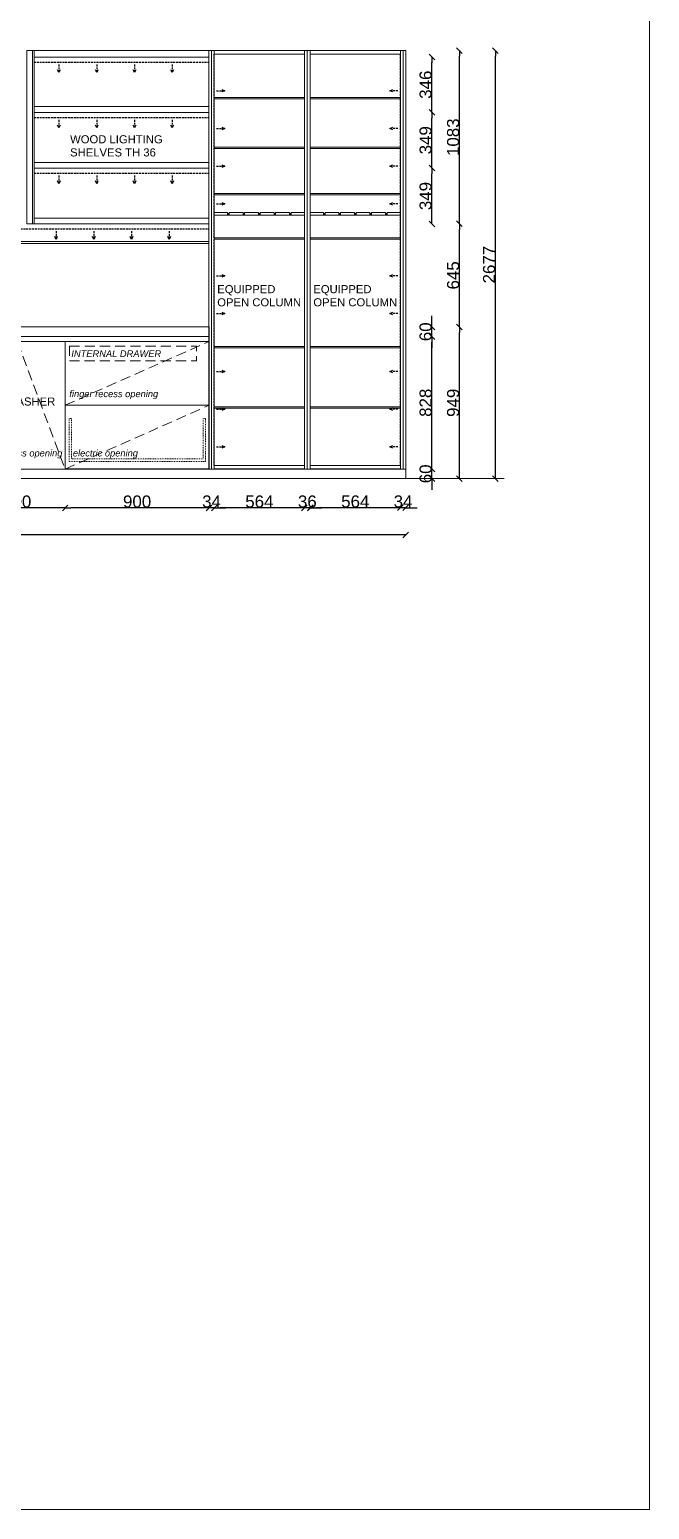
# Model space of a CAD drawing. Header units: millimetres. Extents: x -19300 to 834, y 3250 to 21602.
# Drawn here: x -3044 to 834, y 3250 to 12506 of the extents above; entities that cross this region are included whole.
import ezdxf

# ---------------------------------------------------------------- set-up
doc = ezdxf.new("R2010")
doc.units = ezdxf.units.MM
doc.header["$LTSCALE"] = 50
doc.header["$PDMODE"] = 1
doc.header["$PDSIZE"] = -2
for name, pattern in [('[LP] Type-1', [0.212, 0.106, -0.106]), ('AI-Linetype-1', [0.3556, 0.245533, -0.110067]), ('TRATTEGGIATAX2SSSS', [1.905, 1.27, -0.635])]:
    doc.linetypes.add(name, pattern=pattern)
doc.layers.get('0').update_dxf_attribs({"lineweight": 18})
doc.layers.get('Defpoints').update_dxf_attribs({"lineweight": 25})
for name, color, linetype, lineweight in [('DADA_FURNITURES', 7, 'Continuous', 13), ('DADA_TEXT', 7, 'Continuous', 9), ('Quote', 7, 'Continuous', 5)]:
    doc.layers.add(name, color=color, linetype=linetype, lineweight=lineweight)
doc.styles.add('Helvetica', font='')
doc.styles.add('Helvetica (italic)', font='ariali.ttf')
doc.styles.get('Helvetica').set_extended_font_data('Helvetica')
doc.dimstyles.new('M&C_quote arredo', dxfattribs={"dimtxt": 75.654297, "dimasz": 35.34668, "dimexe": 0, "dimexo": 0, "dimgap": 0.5, "dimtad": 1, "dimdec": 0, "dimtxsty": 'Helvetica', "dimblk": 'VW_SLASH', "dimblk1": 'VW_SLASH', "dimblk2": 'VW_SLASH', "dimcen": 0, "dimse1": 1, "dimse2": 1, "dimazin": 0, "dimtfac": 1, "dimtdec": 0, "dimtix": 1, "dimtmove": 0, "dimatfit": 0, "dimldrblk": 'VW_SLASH', "dimfxl": 0, "dimfxlon": 1, "dimfrac": 2, "dimtolj": 1, "dimarcsym": 0})

# ---------------------------------------------------------------- blocks, each defined once
blk = doc.blocks.new('Gruppo-282')
at = {"layer": 'DADA_FURNITURES', "color": 30, "linetype": 'AI-Linetype-1', "lineweight": 25, "true_color": 0xff7f00, "transparency": 33554687}
for p, q in [((-3016.5, 12302), (-1924.1, 12302)), ((-2860.5, 12287.1), (-2860.5, 12236.9)), ((-2624.5, 12287.1), (-2624.5, 12236.9)), ((-2388.6, 12287.1), (-2388.6, 12236.9)), ((-2152.6, 12287.1), (-2152.6, 12236.9))]:
    blk.add_line(p, q, dxfattribs=at)
at = {"layer": 'DADA_FURNITURES', "color": 30, "linetype": 'Continuous', "lineweight": 25, "true_color": 0xff7f00, "transparency": 33554687, "flags": 128}
for points in [[(-2852.3, 12254.4), (-2860.5, 12236.9), (-2868.7, 12254.4)], [(-2616.4, 12254.4), (-2624.5, 12236.9), (-2632.7, 12254.4)], [(-2380.4, 12254.4), (-2388.6, 12236.9), (-2396.7, 12254.4)], [(-2144.4, 12254.4), (-2152.6, 12236.9), (-2160.8, 12254.4)]]:
    blk.add_lwpolyline(points, dxfattribs=at)
blk = doc.blocks.new('Gruppo-283')
at = {"layer": 'DADA_FURNITURES', "color": 30, "linetype": 'AI-Linetype-1', "lineweight": 25, "true_color": 0xff7f00, "transparency": 33554687}
for p, q in [((-3016.5, 11955.8), (-1924.1, 11955.8)), ((-2860.5, 11941), (-2860.5, 11890.7)), ((-2624.5, 11941), (-2624.5, 11890.7)), ((-2388.6, 11941), (-2388.6, 11890.7)), ((-2152.6, 11941), (-2152.6, 11890.7))]:
    blk.add_line(p, q, dxfattribs=at)
at = {"layer": 'DADA_FURNITURES', "color": 30, "linetype": 'Continuous', "lineweight": 25, "true_color": 0xff7f00, "transparency": 33554687, "flags": 128}
for points in [[(-2852.3, 11908.2), (-2860.5, 11890.7), (-2868.7, 11908.2)], [(-2616.4, 11908.2), (-2624.5, 11890.7), (-2632.7, 11908.2)], [(-2380.4, 11908.2), (-2388.6, 11890.7), (-2396.7, 11908.2)], [(-2144.4, 11908.2), (-2152.6, 11890.7), (-2160.8, 11908.2)]]:
    blk.add_lwpolyline(points, dxfattribs=at)
blk = doc.blocks.new('Gruppo-284')
at = {"layer": 'DADA_FURNITURES', "color": 30, "linetype": 'AI-Linetype-1', "lineweight": 25, "true_color": 0xff7f00, "transparency": 33554687}
for p, q in [((-3016.5, 11606.8), (-1924.1, 11606.8)), ((-2860.5, 11592), (-2860.5, 11541.7)), ((-2624.5, 11592), (-2624.5, 11541.7)), ((-2388.6, 11592), (-2388.6, 11541.7)), ((-2152.6, 11592), (-2152.6, 11541.7))]:
    blk.add_line(p, q, dxfattribs=at)
at = {"layer": 'DADA_FURNITURES', "color": 30, "linetype": 'Continuous', "lineweight": 25, "true_color": 0xff7f00, "transparency": 33554687, "flags": 128}
for points in [[(-2852.3, 11559.2), (-2860.5, 11541.7), (-2868.7, 11559.2)], [(-2616.4, 11559.2), (-2624.5, 11541.7), (-2632.7, 11559.2)], [(-2380.4, 11559.2), (-2388.6, 11541.7), (-2396.7, 11559.2)], [(-2144.4, 11559.2), (-2152.6, 11541.7), (-2160.8, 11559.2)]]:
    blk.add_lwpolyline(points, dxfattribs=at)
blk = doc.blocks.new('Gruppo-285')
at = {"layer": 'DADA_FURNITURES', "color": 30, "linetype": 'AI-Linetype-1', "lineweight": 25, "true_color": 0xff7f00, "transparency": 33554687}
for p, q in [((-6122.7, 11258.7), (-1922.7, 11258.7)), ((-5946.3, 11243.9), (-5946.3, 11193.6)), ((-5710.3, 11243.9), (-5710.3, 11193.6)), ((-5474.4, 11243.9), (-5474.4, 11193.6)), ((-5238.4, 11243.9), (-5238.4, 11193.6)), ((-5002.4, 11243.9), (-5002.4, 11193.6)), ((-4766.5, 11243.9), (-4766.5, 11193.6)), ((-4530.5, 11243.9), (-4530.5, 11193.6)), ((-4294.5, 11243.9), (-4294.5, 11193.6)), ((-4058.6, 11243.9), (-4058.6, 11193.6)), ((-3822.6, 11243.9), (-3822.6, 11193.6)), ((-3586.6, 11243.9), (-3586.6, 11193.6)), ((-3350.7, 11243.9), (-3350.7, 11193.6)), ((-3114.7, 11243.9), (-3114.7, 11193.6)), ((-2878.7, 11243.9), (-2878.7, 11193.6)), ((-2642.8, 11243.9), (-2642.8, 11193.6)), ((-2406.8, 11243.9), (-2406.8, 11193.6)), ((-2170.8, 11243.9), (-2170.8, 11193.6))]:
    blk.add_line(p, q, dxfattribs=at)
at = {"layer": 'DADA_FURNITURES', "color": 30, "linetype": 'Continuous', "lineweight": 25, "true_color": 0xff7f00, "transparency": 33554687, "flags": 128}
for points in [[(-5938.1, 11211.1), (-5946.3, 11193.6), (-5954.5, 11211.1)], [(-5702.2, 11211.1), (-5710.3, 11193.6), (-5718.5, 11211.1)], [(-5466.2, 11211.1), (-5474.4, 11193.6), (-5482.5, 11211.1)], [(-5230.2, 11211.1), (-5238.4, 11193.6), (-5246.6, 11211.1)], [(-4994.3, 11211.1), (-5002.4, 11193.6), (-5010.6, 11211.1)], [(-4758.3, 11211.1), (-4766.5, 11193.6), (-4774.6, 11211.1)], [(-4522.3, 11211.1), (-4530.5, 11193.6), (-4538.7, 11211.1)], [(-4286.4, 11211.1), (-4294.5, 11193.6), (-4302.7, 11211.1)], [(-4050.4, 11211.1), (-4058.6, 11193.6), (-4066.7, 11211.1)], [(-3814.4, 11211.1), (-3822.6, 11193.6), (-3830.8, 11211.1)], [(-3578.5, 11211.1), (-3586.6, 11193.6), (-3594.8, 11211.1)], [(-3342.5, 11211.1), (-3350.7, 11193.6), (-3358.8, 11211.1)], [(-3106.5, 11211.1), (-3114.7, 11193.6), (-3122.9, 11211.1)], [(-2870.6, 11211.1), (-2878.7, 11193.6), (-2886.9, 11211.1)], [(-2634.6, 11211.1), (-2642.8, 11193.6), (-2650.9, 11211.1)], [(-2398.6, 11211.1), (-2406.8, 11193.6), (-2415, 11211.1)], [(-2162.7, 11211.1), (-2170.8, 11193.6), (-2179, 11211.1)]]:
    blk.add_lwpolyline(points, dxfattribs=at)
blk = doc.blocks.new('Gruppo-286')
at = {"layer": 'DADA_FURNITURES', "color": 30, "linetype": 'AI-Linetype-1', "lineweight": 25, "true_color": 0xff7f00, "transparency": 33554687}
for p, q in [((-1888.7, 11202.4), (-1888.7, 12351.9)), ((-1873.9, 12123.4), (-1823.6, 12123.4)), ((-1873.9, 11887.5), (-1823.6, 11887.5)), ((-1873.9, 11651.5), (-1823.6, 11651.5)), ((-1873.9, 11415.5), (-1823.6, 11415.5)), ((-1873.9, 11415.5), (-1823.6, 11415.5))]:
    blk.add_line(p, q, dxfattribs=at)
at = {"layer": 'DADA_FURNITURES', "color": 30, "linetype": 'Continuous', "lineweight": 25, "true_color": 0xff7f00, "transparency": 33554687, "flags": 128}
for points in [[(-1841.1, 12131.6), (-1823.6, 12123.4), (-1841.1, 12115.3)], [(-1841.1, 11895.6), (-1823.6, 11887.5), (-1841.1, 11879.3)], [(-1841.1, 11659.7), (-1823.6, 11651.5), (-1841.1, 11643.3)], [(-1841.1, 11423.7), (-1823.6, 11415.5), (-1841.1, 11407.4)], [(-1841.1, 11423.7), (-1823.6, 11415.5), (-1841.1, 11407.4)]]:
    blk.add_lwpolyline(points, dxfattribs=at)
blk = doc.blocks.new('Gruppo-287')
at = {"layer": 'DADA_FURNITURES', "color": 30, "linetype": 'AI-Linetype-1', "lineweight": 25, "true_color": 0xff7f00, "transparency": 33554687}
for p, q in [((-724.7, 11202.4), (-724.7, 12351.9)), ((-739.5, 12123.4), (-789.8, 12123.4)), ((-739.5, 11887.5), (-789.8, 11887.5)), ((-739.5, 11651.5), (-789.8, 11651.5)), ((-739.5, 11415.5), (-789.8, 11415.5)), ((-739.5, 11415.5), (-789.8, 11415.5))]:
    blk.add_line(p, q, dxfattribs=at)
at = {"layer": 'DADA_FURNITURES', "color": 30, "linetype": 'Continuous', "lineweight": 25, "true_color": 0xff7f00, "transparency": 33554687, "flags": 128}
for points in [[(-772.3, 12115.3), (-789.8, 12123.4), (-772.3, 12131.6)], [(-772.3, 11879.3), (-789.8, 11887.5), (-772.3, 11895.6)], [(-772.3, 11643.3), (-789.8, 11651.5), (-772.3, 11659.7)], [(-772.3, 11407.4), (-789.8, 11415.5), (-772.3, 11423.7)], [(-772.3, 11407.4), (-789.8, 11415.5), (-772.3, 11423.7)]]:
    blk.add_lwpolyline(points, dxfattribs=at)
blk = doc.blocks.new('Gruppo-288')
at = {"layer": 'DADA_FURNITURES', "color": 30, "linetype": 'AI-Linetype-1', "lineweight": 25, "true_color": 0xff7f00, "transparency": 33554687}
for p, q in [((-1888.7, 10523.4), (-1888.7, 11194.4)), ((-1873.9, 10965.9), (-1823.6, 10965.9)), ((-1873.9, 10730), (-1823.6, 10730))]:
    blk.add_line(p, q, dxfattribs=at)
at = {"layer": 'DADA_FURNITURES', "color": 30, "linetype": 'Continuous', "lineweight": 25, "true_color": 0xff7f00, "transparency": 33554687, "flags": 128}
for points in [[(-1841.1, 10974.1), (-1823.6, 10965.9), (-1841.1, 10957.8)], [(-1841.1, 10738.1), (-1823.6, 10730), (-1841.1, 10721.8)]]:
    blk.add_lwpolyline(points, dxfattribs=at)
blk = doc.blocks.new('Gruppo-289')
at = {"layer": 'DADA_FURNITURES', "color": 30, "linetype": 'AI-Linetype-1', "lineweight": 25, "true_color": 0xff7f00, "transparency": 33554687}
for p, q in [((-724.7, 10523.4), (-724.7, 11194.4)), ((-739.5, 10965.9), (-789.8, 10965.9)), ((-739.5, 10730), (-789.8, 10730))]:
    blk.add_line(p, q, dxfattribs=at)
at = {"layer": 'DADA_FURNITURES', "color": 30, "linetype": 'Continuous', "lineweight": 25, "true_color": 0xff7f00, "transparency": 33554687, "flags": 128}
for points in [[(-772.3, 10957.8), (-789.8, 10965.9), (-772.3, 10974.1)], [(-772.3, 10721.8), (-789.8, 10730), (-772.3, 10738.1)]]:
    blk.add_lwpolyline(points, dxfattribs=at)
blk = doc.blocks.new('Gruppo-290')
at = {"layer": 'DADA_FURNITURES', "color": 30, "linetype": 'AI-Linetype-1', "lineweight": 25, "true_color": 0xff7f00, "transparency": 33554687}
for p, q in [((-1888.7, 9778.9), (-1888.7, 10515.4)), ((-1873.9, 10367.4), (-1823.6, 10367.4)), ((-1873.9, 10131.4), (-1823.6, 10131.4)), ((-1873.9, 9895.5), (-1823.6, 9895.5))]:
    blk.add_line(p, q, dxfattribs=at)
at = {"layer": 'DADA_FURNITURES', "color": 30, "linetype": 'Continuous', "lineweight": 25, "true_color": 0xff7f00, "transparency": 33554687, "flags": 128}
for points in [[(-1841.1, 10375.6), (-1823.6, 10367.4), (-1841.1, 10359.2)], [(-1841.1, 10139.6), (-1823.6, 10131.4), (-1841.1, 10123.3)], [(-1841.1, 9903.6), (-1823.6, 9895.5), (-1841.1, 9887.3)]]:
    blk.add_lwpolyline(points, dxfattribs=at)
blk = doc.blocks.new('Gruppo-291')
at = {"layer": 'DADA_FURNITURES', "color": 30, "linetype": 'AI-Linetype-1', "lineweight": 25, "true_color": 0xff7f00, "transparency": 33554687}
for p, q in [((-724.7, 9778.9), (-724.7, 10515.4)), ((-739.5, 10367.4), (-789.8, 10367.4)), ((-739.5, 10131.4), (-789.8, 10131.4)), ((-739.5, 9895.5), (-789.8, 9895.5))]:
    blk.add_line(p, q, dxfattribs=at)
at = {"layer": 'DADA_FURNITURES', "color": 30, "linetype": 'Continuous', "lineweight": 25, "true_color": 0xff7f00, "transparency": 33554687, "flags": 128}
for points in [[(-772.3, 10359.2), (-789.8, 10367.4), (-772.3, 10375.6)], [(-772.3, 10123.3), (-789.8, 10131.4), (-772.3, 10139.6)], [(-772.3, 9887.3), (-789.8, 9895.5), (-772.3, 9903.6)]]:
    blk.add_lwpolyline(points, dxfattribs=at)
blk = doc.blocks.new('VW_SLASH')
at = {"color": 0, "linetype": 'ByBlock', "lineweight": -2, "transparency": 16777216}
blk.add_line((0, 0), (-1, 0), dxfattribs=at)
at = {"color": 0, "linetype": 'Continuous', "lineweight": -2, "transparency": 16777216, "flags": 128}
blk.add_lwpolyline([(0.5, 0.5), (-0.5, -0.5)], dxfattribs=at)
blk = doc.blocks.new('*D342')
at = {"layer": 'Defpoints', "color": 0, "transparency": 16777216}
for p in [(-2004.8, 9756.9), (-527, 9756.9), (-2004.8, 9696.9)]:
    blk.add_point(p, dxfattribs=at)
at = {"layer": 'Quote', "color": 0, "lineweight": -2, "transparency": 16777216}
for p, q in [((-527, 9792.3), (-527, 9827.6)), ((-527, 9696.9), (-527, 9756.9)), ((-527, 9661.6), (-527, 9626.2))]:
    blk.add_line(p, q, dxfattribs=at)
at = {"layer": 'Quote', "color": 0, "lineweight": -2, "transparency": 16777216, "xscale": 35.3466796875, "yscale": 35.3466796875, "zscale": 35.3466796875}
for p, rotation in [((-527, 9756.9), 270), ((-527, 9696.9), 90)]:
    blk.add_blockref('VW_SLASH', p, dxfattribs=dict(at, rotation=rotation))
at = {"layer": 'Quote', "color": 0, "transparency": 16777216, "insert": (-566.3, 9726.9), "char_height": 75.65, "attachment_point": 5, "rotation": 90, "style": 'Helvetica'}
blk.add_mtext('\\A1;60', dxfattribs=at)
blk = doc.blocks.new('*D343')
at = {"layer": 'Defpoints', "color": 0, "transparency": 16777216}
for p in [(-2217.4, 10585.5), (-527, 10585.5), (-2217.4, 9757.5)]:
    blk.add_point(p, dxfattribs=at)
at = {"layer": 'Quote', "color": 0, "lineweight": -2, "transparency": 16777216}
blk.add_line((-527, 9792.8), (-527, 10550.2), dxfattribs=at)
at = {"layer": 'Quote', "color": 0, "lineweight": -2, "transparency": 16777216, "xscale": 35.3466796875, "yscale": 35.3466796875, "zscale": 35.3466796875}
for p, rotation in [((-527, 10585.5), 90), ((-527, 9757.5), 270)]:
    blk.add_blockref('VW_SLASH', p, dxfattribs=dict(at, rotation=rotation))
at = {"layer": 'Quote', "color": 0, "transparency": 16777216, "insert": (-566.3, 10171.5), "char_height": 75.65, "attachment_point": 5, "rotation": 90, "style": 'Helvetica'}
blk.add_mtext('\\A1;828', dxfattribs=at)
blk = doc.blocks.new('*D344')
at = {"layer": 'Defpoints', "color": 0, "transparency": 16777216}
for p in [(-2217.4, 10645.5), (-527, 10645.5), (-2217.4, 10585.5)]:
    blk.add_point(p, dxfattribs=at)
at = {"layer": 'Quote', "color": 0, "lineweight": -2, "transparency": 16777216}
for p, q in [((-527, 10680.9), (-527, 10716.2)), ((-527, 10585.5), (-527, 10645.5)), ((-527, 10550.2), (-527, 10514.8))]:
    blk.add_line(p, q, dxfattribs=at)
at = {"layer": 'Quote', "color": 0, "lineweight": -2, "transparency": 16777216, "xscale": 35.3466796875, "yscale": 35.3466796875, "zscale": 35.3466796875}
for p, rotation in [((-527, 10645.5), 270), ((-527, 10585.5), 90)]:
    blk.add_blockref('VW_SLASH', p, dxfattribs=dict(at, rotation=rotation))
at = {"layer": 'Quote', "color": 0, "transparency": 16777216, "insert": (-566.3, 10615.5), "char_height": 75.65, "attachment_point": 5, "rotation": 90, "style": 'Helvetica'}
blk.add_mtext('\\A1;60', dxfattribs=at)
blk = doc.blocks.new('*D345')
at = {"layer": 'Defpoints', "color": 0, "transparency": 16777216}
for p in [(-2079.3, 11638.9), (-527, 11638.9), (-2079.3, 11289.9)]:
    blk.add_point(p, dxfattribs=at)
at = {"layer": 'Quote', "color": 0, "lineweight": -2, "transparency": 16777216}
blk.add_line((-527, 11325.2), (-527, 11603.5), dxfattribs=at)
at = {"layer": 'Quote', "color": 0, "lineweight": -2, "transparency": 16777216, "xscale": 35.3466796875, "yscale": 35.3466796875, "zscale": 35.3466796875}
for p, rotation in [((-527, 11638.9), 90), ((-527, 11289.9), 270)]:
    blk.add_blockref('VW_SLASH', p, dxfattribs=dict(at, rotation=rotation))
at = {"layer": 'Quote', "color": 0, "transparency": 16777216, "insert": (-566.3, 11464.4), "char_height": 75.65, "attachment_point": 5, "rotation": 90, "style": 'Helvetica'}
blk.add_mtext('\\A1;349', dxfattribs=at)
blk = doc.blocks.new('*D346')
at = {"layer": 'Defpoints', "color": 0, "transparency": 16777216}
for p in [(-2120.5, 11987.9), (-527, 11987.9), (-2120.5, 11638.9)]:
    blk.add_point(p, dxfattribs=at)
at = {"layer": 'Quote', "color": 0, "lineweight": -2, "transparency": 16777216}
blk.add_line((-527, 11674.2), (-527, 11952.5), dxfattribs=at)
at = {"layer": 'Quote', "color": 0, "lineweight": -2, "transparency": 16777216, "xscale": 35.3466796875, "yscale": 35.3466796875, "zscale": 35.3466796875}
for p, rotation in [((-527, 11987.9), 90), ((-527, 11638.9), 270)]:
    blk.add_blockref('VW_SLASH', p, dxfattribs=dict(at, rotation=rotation))
at = {"layer": 'Quote', "color": 0, "transparency": 16777216, "insert": (-566.3, 11813.4), "char_height": 75.65, "attachment_point": 5, "rotation": 90, "style": 'Helvetica'}
blk.add_mtext('\\A1;349', dxfattribs=at)
blk = doc.blocks.new('*D347')
at = {"layer": 'Defpoints', "color": 0, "transparency": 16777216}
for p in [(-2120.5, 12334), (-527, 12334), (-2120.5, 11987.9)]:
    blk.add_point(p, dxfattribs=at)
at = {"layer": 'Quote', "color": 0, "lineweight": -2, "transparency": 16777216}
blk.add_line((-527, 12023.2), (-527, 12298.7), dxfattribs=at)
at = {"layer": 'Quote', "color": 0, "lineweight": -2, "transparency": 16777216, "xscale": 35.3466796875, "yscale": 35.3466796875, "zscale": 35.3466796875}
for p, rotation in [((-527, 12334), 90), ((-527, 11987.9), 270)]:
    blk.add_blockref('VW_SLASH', p, dxfattribs=dict(at, rotation=rotation))
at = {"layer": 'Quote', "color": 0, "transparency": 16777216, "insert": (-566.3, 12160.9), "char_height": 75.65, "attachment_point": 5, "rotation": 90, "style": 'Helvetica'}
blk.add_mtext('\\A1;346', dxfattribs=at)
blk = doc.blocks.new('*D348')
at = {"layer": 'Defpoints', "color": 0, "transparency": 16777216}
for p in [(-2263.5, 10645.5), (-355, 10645.5), (-2263.5, 9696.9)]:
    blk.add_point(p, dxfattribs=at)
at = {"layer": 'Quote', "color": 0, "lineweight": -2, "transparency": 16777216}
blk.add_line((-355, 9732.3), (-355, 10610.2), dxfattribs=at)
at = {"layer": 'Quote', "color": 0, "lineweight": -2, "transparency": 16777216, "xscale": 35.3466796875, "yscale": 35.3466796875, "zscale": 35.3466796875}
for p, rotation in [((-355, 10645.5), 90), ((-355, 9696.9), 270)]:
    blk.add_blockref('VW_SLASH', p, dxfattribs=dict(at, rotation=rotation))
at = {"layer": 'Quote', "color": 0, "transparency": 16777216, "insert": (-394.3, 10171.2), "char_height": 75.65, "attachment_point": 5, "rotation": 90, "style": 'Helvetica'}
blk.add_mtext('\\A1;949', dxfattribs=at)
blk = doc.blocks.new('*D349')
at = {"layer": 'Defpoints', "color": 0, "transparency": 16777216}
for p in [(-2217.4, 11290.9), (-355, 11290.9), (-2217.4, 10645.5)]:
    blk.add_point(p, dxfattribs=at)
at = {"layer": 'Quote', "color": 0, "lineweight": -2, "transparency": 16777216}
blk.add_line((-355, 10680.9), (-355, 11255.5), dxfattribs=at)
at = {"layer": 'Quote', "color": 0, "lineweight": -2, "transparency": 16777216, "xscale": 35.3466796875, "yscale": 35.3466796875, "zscale": 35.3466796875}
for p, rotation in [((-355, 11290.9), 90), ((-355, 10645.5), 270)]:
    blk.add_blockref('VW_SLASH', p, dxfattribs=dict(at, rotation=rotation))
at = {"layer": 'Quote', "color": 0, "transparency": 16777216, "insert": (-394.3, 10968.2), "char_height": 75.65, "attachment_point": 5, "rotation": 90, "style": 'Helvetica'}
blk.add_mtext('\\A1;645', dxfattribs=at)
blk = doc.blocks.new('*D350')
at = {"layer": 'Defpoints', "color": 0, "transparency": 16777216}
for p in [(-2347.4, 12374), (-355, 12374), (-2347.4, 11290.9)]:
    blk.add_point(p, dxfattribs=at)
at = {"layer": 'Quote', "color": 0, "lineweight": -2, "transparency": 16777216}
blk.add_line((-355, 11326.2), (-355, 12338.7), dxfattribs=at)
at = {"layer": 'Quote', "color": 0, "lineweight": -2, "transparency": 16777216, "xscale": 35.3466796875, "yscale": 35.3466796875, "zscale": 35.3466796875}
for p, rotation in [((-355, 12374), 90), ((-355, 11290.9), 270)]:
    blk.add_blockref('VW_SLASH', p, dxfattribs=dict(at, rotation=rotation))
at = {"layer": 'Quote', "color": 0, "transparency": 16777216, "insert": (-394.3, 11832.4), "char_height": 75.65, "attachment_point": 5, "rotation": 90, "style": 'Helvetica'}
blk.add_mtext('\\A1;1083', dxfattribs=at)
blk = doc.blocks.new('*D351')
at = {"layer": 'Defpoints', "color": 0, "transparency": 16777216}
for p in [(-1611.6, 12373.9), (-130, 12373.9), (-1611.6, 9696.9)]:
    blk.add_point(p, dxfattribs=at)
at = {"layer": 'Quote', "color": 0, "lineweight": -2, "transparency": 16777216}
blk.add_line((-130, 9732.3), (-130, 12338.6), dxfattribs=at)
at = {"layer": 'Quote', "color": 0, "lineweight": -2, "transparency": 16777216, "xscale": 35.3466796875, "yscale": 35.3466796875, "zscale": 35.3466796875}
for p, rotation in [((-130, 12373.9), 90.00000000000001), ((-130, 9696.9), 270)]:
    blk.add_blockref('VW_SLASH', p, dxfattribs=dict(at, rotation=rotation))
at = {"layer": 'Quote', "color": 0, "transparency": 16777216, "insert": (-169.3, 11035.4), "char_height": 75.65, "attachment_point": 5, "rotation": 90, "style": 'Helvetica'}
blk.add_mtext('\\A1;2677', dxfattribs=at)
blk = doc.blocks.new('*D360')
at = {"layer": 'Defpoints', "color": 0, "transparency": 16777216}
for p in [(-3421.9, 9756.9), (-2821.6, 9756.9), (-3421.9, 9514)]:
    blk.add_point(p, dxfattribs=at)
at = {"layer": 'Quote', "color": 0, "lineweight": -2, "transparency": 16777216}
blk.add_line((-2857, 9514), (-3386.5, 9514), dxfattribs=at)
at = {"layer": 'Quote', "color": 0, "lineweight": -2, "transparency": 16777216, "xscale": 35.3466796875, "yscale": 35.3466796875, "zscale": 35.3466796875, "rotation": 180}
blk.add_blockref('VW_SLASH', (-3421.9, 9514), dxfattribs=at)
at = {"layer": 'Quote', "color": 0, "lineweight": -2, "transparency": 16777216, "xscale": 35.3466796875, "yscale": 35.3466796875, "zscale": 35.3466796875}
blk.add_blockref('VW_SLASH', (-2821.6, 9514), dxfattribs=at)
at = {"layer": 'Quote', "color": 0, "transparency": 16777216, "insert": (-3121.7, 9553.3), "char_height": 75.65, "attachment_point": 5, "style": 'Helvetica'}
blk.add_mtext('\\A1;600', dxfattribs=at)
blk = doc.blocks.new('*D361')
at = {"layer": 'Defpoints', "color": 0, "transparency": 16777216}
for p in [(-2821.6, 9756.9), (-1921.3, 9757.5), (-2821.6, 9514)]:
    blk.add_point(p, dxfattribs=at)
at = {"layer": 'Quote', "color": 0, "lineweight": -2, "transparency": 16777216}
blk.add_line((-1956.7, 9514), (-2786.3, 9514), dxfattribs=at)
at = {"layer": 'Quote', "color": 0, "lineweight": -2, "transparency": 16777216, "xscale": 35.3466796875, "yscale": 35.3466796875, "zscale": 35.3466796875, "rotation": 180}
blk.add_blockref('VW_SLASH', (-2821.6, 9514), dxfattribs=at)
at = {"layer": 'Quote', "color": 0, "lineweight": -2, "transparency": 16777216, "xscale": 35.3466796875, "yscale": 35.3466796875, "zscale": 35.3466796875}
blk.add_blockref('VW_SLASH', (-1921.3, 9514), dxfattribs=at)
at = {"layer": 'Quote', "color": 0, "transparency": 16777216, "insert": (-2371.5, 9553.3), "char_height": 75.65, "attachment_point": 5, "style": 'Helvetica'}
blk.add_mtext('\\A1;900', dxfattribs=at)
blk = doc.blocks.new('*D362')
at = {"layer": 'Defpoints', "color": 0, "transparency": 16777216}
for p in [(-1922.7, 9756.9), (-1888.7, 9756.9), (-1922.7, 9514)]:
    blk.add_point(p, dxfattribs=at)
at = {"layer": 'Quote', "color": 0, "lineweight": -2, "transparency": 16777216}
for p, q in [((-1958, 9514), (-1993.4, 9514)), ((-1888.7, 9514), (-1922.7, 9514)), ((-1853.4, 9514), (-1818, 9514))]:
    blk.add_line(p, q, dxfattribs=at)
at = {"layer": 'Quote', "color": 0, "lineweight": -2, "transparency": 16777216, "xscale": 35.3466796875, "yscale": 35.3466796875, "zscale": 35.3466796875}
blk.add_blockref('VW_SLASH', (-1922.7, 9514), dxfattribs=at)
at = {"layer": 'Quote', "color": 0, "lineweight": -2, "transparency": 16777216, "xscale": 35.3466796875, "yscale": 35.3466796875, "zscale": 35.3466796875, "rotation": 180}
blk.add_blockref('VW_SLASH', (-1888.7, 9514), dxfattribs=at)
at = {"layer": 'Quote', "color": 0, "transparency": 16777216, "insert": (-1905.7, 9553.3), "char_height": 75.65, "attachment_point": 5, "style": 'Helvetica'}
blk.add_mtext('\\A1;34', dxfattribs=at)
blk = doc.blocks.new('*D363')
at = {"layer": 'Defpoints', "color": 0, "transparency": 16777216}
for p in [(-1888.7, 9756.9), (-1324.7, 9756.9), (-1888.7, 9514)]:
    blk.add_point(p, dxfattribs=at)
at = {"layer": 'Quote', "color": 0, "lineweight": -2, "transparency": 16777216}
blk.add_line((-1360, 9514), (-1853.4, 9514), dxfattribs=at)
at = {"layer": 'Quote', "color": 0, "lineweight": -2, "transparency": 16777216, "xscale": 35.3466796875, "yscale": 35.3466796875, "zscale": 35.3466796875, "rotation": 180}
blk.add_blockref('VW_SLASH', (-1888.7, 9514), dxfattribs=at)
at = {"layer": 'Quote', "color": 0, "lineweight": -2, "transparency": 16777216, "xscale": 35.3466796875, "yscale": 35.3466796875, "zscale": 35.3466796875}
blk.add_blockref('VW_SLASH', (-1324.7, 9514), dxfattribs=at)
at = {"layer": 'Quote', "color": 0, "transparency": 16777216, "insert": (-1606.7, 9553.3), "char_height": 75.65, "attachment_point": 5, "style": 'Helvetica'}
blk.add_mtext('\\A1;564', dxfattribs=at)
blk = doc.blocks.new('*D364')
at = {"layer": 'Defpoints', "color": 0, "transparency": 16777216}
for p in [(-1324.7, 9756.9), (-1288.7, 9756.9), (-1324.7, 9514)]:
    blk.add_point(p, dxfattribs=at)
at = {"layer": 'Quote', "color": 0, "lineweight": -2, "transparency": 16777216}
for p, q in [((-1360, 9514), (-1395.4, 9514)), ((-1288.7, 9514), (-1324.7, 9514)), ((-1253.4, 9514), (-1218, 9514))]:
    blk.add_line(p, q, dxfattribs=at)
at = {"layer": 'Quote', "color": 0, "lineweight": -2, "transparency": 16777216, "xscale": 35.3466796875, "yscale": 35.3466796875, "zscale": 35.3466796875}
blk.add_blockref('VW_SLASH', (-1324.7, 9514), dxfattribs=at)
at = {"layer": 'Quote', "color": 0, "lineweight": -2, "transparency": 16777216, "xscale": 35.3466796875, "yscale": 35.3466796875, "zscale": 35.3466796875, "rotation": 180}
blk.add_blockref('VW_SLASH', (-1288.7, 9514), dxfattribs=at)
at = {"layer": 'Quote', "color": 0, "transparency": 16777216, "insert": (-1306.7, 9553.3), "char_height": 75.65, "attachment_point": 5, "style": 'Helvetica'}
blk.add_mtext('\\A1;36', dxfattribs=at)
blk = doc.blocks.new('*D365')
at = {"layer": 'Defpoints', "color": 0, "transparency": 16777216}
for p in [(-1288.7, 9756.9), (-724.7, 9756.9), (-1288.7, 9514.5)]:
    blk.add_point(p, dxfattribs=at)
at = {"layer": 'Quote', "color": 0, "lineweight": -2, "transparency": 16777216}
blk.add_line((-760, 9514.5), (-1253.4, 9514.5), dxfattribs=at)
at = {"layer": 'Quote', "color": 0, "lineweight": -2, "transparency": 16777216, "xscale": 35.3466796875, "yscale": 35.3466796875, "zscale": 35.3466796875, "rotation": 180}
blk.add_blockref('VW_SLASH', (-1288.7, 9514.5), dxfattribs=at)
at = {"layer": 'Quote', "color": 0, "lineweight": -2, "transparency": 16777216, "xscale": 35.3466796875, "yscale": 35.3466796875, "zscale": 35.3466796875}
blk.add_blockref('VW_SLASH', (-724.7, 9514.5), dxfattribs=at)
at = {"layer": 'Quote', "color": 0, "transparency": 16777216, "insert": (-1006.7, 9553.8), "char_height": 75.65, "attachment_point": 5, "style": 'Helvetica'}
blk.add_mtext('\\A1;564', dxfattribs=at)
blk = doc.blocks.new('*D366')
at = {"layer": 'Defpoints', "color": 0, "transparency": 16777216}
for p in [(-724.7, 9756.9), (-690.7, 9756.9), (-724.7, 9514.5)]:
    blk.add_point(p, dxfattribs=at)
at = {"layer": 'Quote', "color": 0, "lineweight": -2, "transparency": 16777216}
for p, q in [((-760, 9514.5), (-795.4, 9514.5)), ((-690.7, 9514.5), (-724.7, 9514.5)), ((-655.4, 9514.5), (-620, 9514.5))]:
    blk.add_line(p, q, dxfattribs=at)
at = {"layer": 'Quote', "color": 0, "lineweight": -2, "transparency": 16777216, "xscale": 35.3466796875, "yscale": 35.3466796875, "zscale": 35.3466796875}
blk.add_blockref('VW_SLASH', (-724.7, 9514.5), dxfattribs=at)
at = {"layer": 'Quote', "color": 0, "lineweight": -2, "transparency": 16777216, "xscale": 35.3466796875, "yscale": 35.3466796875, "zscale": 35.3466796875, "rotation": 180}
blk.add_blockref('VW_SLASH', (-690.7, 9514.5), dxfattribs=at)
at = {"layer": 'Quote', "color": 0, "transparency": 16777216, "insert": (-707.7, 9553.8), "char_height": 75.65, "attachment_point": 5, "style": 'Helvetica'}
blk.add_mtext('\\A1;34', dxfattribs=at)
blk = doc.blocks.new('*D367')
at = {"layer": 'Defpoints', "color": 0, "transparency": 16777216}
for p in [(-8135.3, 9696.9), (-690.7, 9696.9), (-8135.3, 9345)]:
    blk.add_point(p, dxfattribs=at)
at = {"layer": 'Quote', "color": 0, "lineweight": -2, "transparency": 16777216}
blk.add_line((-726, 9345), (-8100, 9345), dxfattribs=at)
at = {"layer": 'Quote', "color": 0, "lineweight": -2, "transparency": 16777216, "xscale": 35.3466796875, "yscale": 35.3466796875, "zscale": 35.3466796875, "rotation": 180}
blk.add_blockref('VW_SLASH', (-8135.3, 9345), dxfattribs=at)
at = {"layer": 'Quote', "color": 0, "lineweight": -2, "transparency": 16777216, "xscale": 35.3466796875, "yscale": 35.3466796875, "zscale": 35.3466796875}
blk.add_blockref('VW_SLASH', (-690.7, 9345), dxfattribs=at)
at = {"layer": 'Quote', "color": 0, "transparency": 16777216, "insert": (-4413, 9384.3), "char_height": 75.65, "attachment_point": 5, "style": 'Helvetica'}
blk.add_mtext('\\A1;7445', dxfattribs=at)

msp = doc.modelspace()

# ---------------------------------------------------------------- linework, layer by layer
at = {"layer": 'DADA_FURNITURES', "color": 7, "linetype": 'TRATTEGGIATAX2SSSS', "lineweight": 5}
for p, q in [((-2821.6, 10156.1), (-1921.3, 10555.2)), ((-2821.6, 9756.9), (-1921.3, 10156.1))]:
    msp.add_line(p, q, dxfattribs=at)
at = {"layer": 'DADA_FURNITURES', "color": 7, "linetype": 'Continuous', "lineweight": 5, "transparency": 33554687}
for p, q in [((-2821.6, 10156.1), (-1921.3, 10156.1)), ((-8829, 9696.9), (-74.9, 9696.9))]:
    msp.add_line(p, q, dxfattribs=at)
at = {"layer": 'DADA_FURNITURES', "color": 7, "linetype": 'Continuous', "lineweight": 5, "transparency": 33554687, "flags": 128}
for points in [[(-19300, 21602), (833.5, 21602), (833.5, 3250), (-19300, 3250)], [(-3061.8, 12374), (-3026.5, 12374), (-3026.5, 11291), (-3061.8, 11291)], [(-3026.5, 12374), (-3016.5, 12374), (-3016.5, 11291), (-3026.5, 11291)], [(-3016.5, 12374), (-1922.7, 12374), (-1922.7, 12334), (-3016.5, 12334)], [(-1922.7, 12373.9), (-1906.7, 12373.9), (-1906.7, 9756.9), (-1922.7, 9756.9)], [(-1906.7, 12373.9), (-1888.7, 12373.9), (-1888.7, 9756.9), (-1906.7, 9756.9)], [(-1888.7, 12373.9), (-1324.7, 12373.9), (-1324.7, 12351.9), (-1888.7, 12351.9)], [(-1324.7, 12373.9), (-1306.7, 12373.9), (-1306.7, 9756.9), (-1324.7, 9756.9)], [(-1306.7, 12373.9), (-1288.7, 12373.9), (-1288.7, 9756.9), (-1306.7, 9756.9)], [(-1288.7, 12373.9), (-724.7, 12373.9), (-724.7, 12351.9), (-1288.7, 12351.9)], [(-724.7, 12373.9), (-706.7, 12373.9), (-706.7, 9756.9), (-724.7, 9756.9)], [(-706.7, 12373.9), (-690.7, 12373.9), (-690.7, 9756.9), (-706.7, 9756.9)], [(-1888.7, 12081.4), (-1324.7, 12081.4), (-1324.7, 12073.5), (-1888.7, 12073.5)], [(-1288.7, 12081.4), (-724.7, 12081.4), (-724.7, 12073.5), (-1288.7, 12073.5)], [(-3016.5, 12023.9), (-1922.7, 12023.9), (-1922.7, 11987.9), (-3016.5, 11987.9)], [(-1888.7, 11770.4), (-1324.7, 11770.4), (-1324.7, 11762.4), (-1888.7, 11762.4)], [(-1288.7, 11770.4), (-724.7, 11770.4), (-724.7, 11762.4), (-1288.7, 11762.4)], [(-3016.5, 11674.9), (-1922.7, 11674.9), (-1922.7, 11638.9), (-3016.5, 11638.9)], [(-1888.7, 11479.4), (-1324.7, 11479.4), (-1324.7, 11471.4), (-1888.7, 11471.4)], [(-1288.7, 11479.4), (-724.7, 11479.4), (-724.7, 11471.4), (-1288.7, 11471.4)], [(-3016, 11325.9), (-1922.7, 11325.9), (-1922.7, 11290.9), (-3016, 11290.9)], [(-1888.7, 11362.4), (-1805.7, 11362.4), (-1805.7, 11344.4), (-1888.7, 11344.4)], [(-1805.7, 11354.4), (-1800.7, 11354.4), (-1800.7, 11344.4), (-1805.7, 11344.4)], [(-1800.7, 11354.4), (-1795.7, 11354.4), (-1795.7, 11344.4), (-1800.7, 11344.4)], [(-1795.7, 11362.4), (-1708.7, 11362.4), (-1708.7, 11344.4), (-1795.7, 11344.4)], [(-1708.7, 11354.4), (-1703.7, 11354.4), (-1703.7, 11344.4), (-1708.7, 11344.4)], [(-1703.7, 11354.4), (-1698.7, 11354.4), (-1698.7, 11344.4), (-1703.7, 11344.4)], [(-1698.7, 11362.4), (-1611.7, 11362.4), (-1611.7, 11344.4), (-1698.7, 11344.4)], [(-1611.7, 11354.4), (-1606.7, 11354.4), (-1606.7, 11344.4), (-1611.7, 11344.4)], [(-1606.7, 11354.4), (-1601.7, 11354.4), (-1601.7, 11344.4), (-1606.7, 11344.4)], [(-1601.7, 11362.4), (-1514.7, 11362.4), (-1514.7, 11344.4), (-1601.7, 11344.4)], [(-1514.7, 11354.4), (-1509.7, 11354.4), (-1509.7, 11344.4), (-1514.7, 11344.4)], [(-1509.7, 11354.4), (-1504.7, 11354.4), (-1504.7, 11344.4), (-1509.7, 11344.4)], [(-1504.7, 11362.4), (-1417.7, 11362.4), (-1417.7, 11344.4), (-1504.7, 11344.4)], [(-1417.7, 11354.4), (-1412.7, 11354.4), (-1412.7, 11344.4), (-1417.7, 11344.4)], [(-1412.7, 11354.4), (-1407.7, 11354.4), (-1407.7, 11344.4), (-1412.7, 11344.4)], [(-1407.7, 11362.4), (-1324.7, 11362.4), (-1324.7, 11344.4), (-1407.7, 11344.4)], [(-1288.7, 11362.4), (-1205.7, 11362.4), (-1205.7, 11344.4), (-1288.7, 11344.4)], [(-1205.7, 11354.4), (-1200.7, 11354.4), (-1200.7, 11344.4), (-1205.7, 11344.4)], [(-1200.7, 11354.4), (-1195.7, 11354.4), (-1195.7, 11344.4), (-1200.7, 11344.4)], [(-1195.7, 11362.4), (-1108.7, 11362.4), (-1108.7, 11344.4), (-1195.7, 11344.4)], [(-1108.7, 11354.4), (-1103.7, 11354.4), (-1103.7, 11344.4), (-1108.7, 11344.4)], [(-1103.7, 11354.4), (-1098.7, 11354.4), (-1098.7, 11344.4), (-1103.7, 11344.4)], [(-1098.7, 11362.4), (-1011.7, 11362.4), (-1011.7, 11344.4), (-1098.7, 11344.4)], [(-1011.7, 11354.4), (-1006.7, 11354.4), (-1006.7, 11344.4), (-1011.7, 11344.4)], [(-1006.7, 11354.4), (-1001.7, 11354.4), (-1001.7, 11344.4), (-1006.7, 11344.4)], [(-1001.7, 11362.4), (-914.7, 11362.4), (-914.7, 11344.4), (-1001.7, 11344.4)], [(-914.7, 11354.4), (-909.7, 11354.4), (-909.7, 11344.4), (-914.7, 11344.4)], [(-909.7, 11354.4), (-904.7, 11354.4), (-904.7, 11344.4), (-909.7, 11344.4)], [(-904.7, 11362.4), (-817.7, 11362.4), (-817.7, 11344.4), (-904.7, 11344.4)], [(-817.7, 11354.4), (-812.7, 11354.4), (-812.7, 11344.4), (-817.7, 11344.4)], [(-812.7, 11354.4), (-807.7, 11354.4), (-807.7, 11344.4), (-812.7, 11344.4)], [(-807.7, 11362.4), (-724.7, 11362.4), (-724.7, 11344.4), (-807.7, 11344.4)], [(-1888.7, 11202.4), (-1324.7, 11202.4), (-1324.7, 11194.4), (-1888.7, 11194.4)], [(-1888.7, 11202.4), (-1324.7, 11202.4), (-1324.7, 11194.4), (-1888.7, 11194.4)], [(-1288.7, 11202.4), (-724.7, 11202.4), (-724.7, 11194.4), (-1288.7, 11194.4)], [(-1288.7, 11202.4), (-724.7, 11202.4), (-724.7, 11194.4), (-1288.7, 11194.4)], [(-6122.7, 11179.8), (-1922.7, 11179.8), (-1922.7, 11167.8), (-6122.7, 11167.8)], [(-3421.9, 10645.5), (-1921.3, 10645.5), (-1921.3, 10585.5), (-3421.9, 10585.5)], [(-3421.9, 10585.5), (-1921.1, 10585.5), (-1921.1, 10555.2), (-3421.9, 10555.2)], [(-3421.9, 10555.2), (-2821.6, 10555.2), (-2821.6, 9756.9), (-3421.9, 9756.9)], [(-2821.6, 10555.2), (-1921.3, 10555.2), (-1921.3, 9757.5), (-2821.6, 9757.5)], [(-1888.7, 10523.4), (-1324.7, 10523.4), (-1324.7, 10515.4), (-1888.7, 10515.4)], [(-1288.7, 10523.4), (-724.7, 10523.4), (-724.7, 10515.4), (-1288.7, 10515.4)], [(-1888.7, 10146.4), (-1324.7, 10146.4), (-1324.7, 10138.4), (-1888.7, 10138.4)], [(-1288.7, 10146.4), (-724.7, 10146.4), (-724.7, 10138.4), (-1288.7, 10138.4)], [(-8135.3, 9756.9), (-690.7, 9756.9), (-690.7, 9696.9), (-8135.3, 9696.9)], [(-1888.7, 9778.9), (-1324.7, 9778.9), (-1324.7, 9757.3), (-1888.7, 9757.3)], [(-1288.7, 9778.9), (-724.7, 9778.9), (-724.7, 9757.3), (-1288.7, 9757.3)]]:
    msp.add_lwpolyline(points, close=True, dxfattribs=at)
at = {"layer": 'DADA_FURNITURES', "color": 7, "linetype": 'TRATTEGGIATAX2SSSS', "lineweight": 5, "flags": 128}
msp.add_lwpolyline([(-3421.9, 9757.5), (-3121.7, 10555.5), (-2821.6, 9756.9)], dxfattribs=at)
msp.add_lwpolyline([(-2794.6, 10525.5), (-2000.1, 10525.5), (-2000.1, 10432.9), (-2794.6, 10432.9)], close=True, dxfattribs=at)
at = {"layer": 'DADA_FURNITURES', "color": 7, "linetype": '[LP] Type-1', "flags": 128}
msp.add_lwpolyline([(-1944.6, 10073.1), (-1958.2, 10073.1), (-1958.2, 9821), (-2782.1, 9821), (-2782.1, 10073.1), (-2795.8, 10073.1), (-2795.8, 9804.9), (-1944.6, 9804.9)], close=True, dxfattribs=at)

# ---------------------------------------------------------------- block references
at = {"layer": 'DADA_FURNITURES', "color": 7, "transparency": 33554687}
for name in ['Gruppo-286', 'Gruppo-287', 'Gruppo-282', 'Gruppo-283', 'Gruppo-284', 'Gruppo-285', 'Gruppo-288', 'Gruppo-289', 'Gruppo-290', 'Gruppo-291']:
    msp.add_blockref(name, (0, 0), dxfattribs=at)

# ---------------------------------------------------------------- texts
at = {"layer": 'DADA_FURNITURES', "color": 7, "transparency": 33554687, "char_height": 50.436, "attachment_point": 1, "line_spacing_factor": 0.97755, "style": 'Helvetica'}
for s, insert, width in [('WOOD LIGHTING SHELVES TH 36', (-2790.7, 11844.7), 581.712), ('EQUIPPED\\POPEN COLUMN', (-1870.2, 10907.3), 530.472), ('EQUIPPED\\POPEN COLUMN', (-1269.1, 10907.3), 530.472)]:
    msp.add_mtext(s, dxfattribs=dict(at, insert=insert, width=width))
at = {"layer": 'DADA_FURNITURES', "color": 7, "transparency": 33554687, "insert": (-3360.9, 10204.4), "char_height": 50.44, "attachment_point": 1, "line_spacing_factor": 0.97755, "style": 'Helvetica'}
msp.add_mtext('DISHWASHER', dxfattribs=at)
at = {"layer": 'DADA_TEXT', "color": 7, "char_height": 41.61, "attachment_point": 3, "line_spacing_factor": 0.965171, "style": 'Helvetica (italic)'}
for s, insert in [('INTERNAL DRAWER', (-2221, 10499.3)), ('finger recess opening', (-2239.6, 10248.2)), ('finger recess opening', (-2838.8, 9877.3)), ('electric opening', (-2366.2, 9877.3))]:
    msp.add_mtext(s, dxfattribs=dict(at, insert=insert))

# ---------------------------------------------------------------- dimensions: what is measured, and where the dimension line sits
at = {"layer": 'Quote'}
for base, p1, p2, picture, middle in [((-355, 12374), (-2347.4, 11290.9), (-2347.4, 12374), '*D350', (-394.3, 11832.4)), ((-527, 12334), (-2120.5, 11987.9), (-2120.5, 12334), '*D347', (-566.3, 12160.9)), ((-130, 12373.9), (-1611.6, 9696.9), (-1611.6, 12373.9), '*D351', (-169.3, 11035.4)), ((-527, 11987.9), (-2120.5, 11638.9), (-2120.5, 11987.9), '*D346', (-566.3, 11813.4)), ((-527, 11638.9), (-2079.3, 11289.9), (-2079.3, 11638.9), '*D345', (-566.3, 11464.4)), ((-355, 11290.9), (-2217.4, 10645.5), (-2217.4, 11290.9), '*D349', (-394.3, 10968.2)), ((-355, 10645.5), (-2263.5, 9696.9), (-2263.5, 10645.5), '*D348', (-394.3, 10171.2)), ((-527, 10645.5), (-2217.4, 10585.5), (-2217.4, 10645.5), '*D344', (-566.3, 10615.5)), ((-527, 10585.5), (-2217.4, 9757.5), (-2217.4, 10585.5), '*D343', (-566.3, 10171.5)), ((-527, 9756.9), (-2004.8, 9696.9), (-2004.8, 9756.9), '*D342', (-566.3, 9726.9))]:
    dim = msp.add_linear_dim(base=base, p1=p1, p2=p2, angle=270, dimstyle='M&C_quote arredo', override={"dimgap": 0.5, "dimpost": '<>', "dimtxsty": 'Helvetica', "dimtmove": 2}, dxfattribs=at)
    dim.commit()
    dim.dimension.update_dxf_attribs({"geometry": picture, "text_midpoint": middle})
for base, p1, p2, picture, middle in [((-3421.9, 9514), (-2821.6, 9756.9), (-3421.9, 9756.9), '*D360', (-3121.7, 9553.3)), ((-2821.6, 9514), (-1921.3, 9757.5), (-2821.6, 9756.9), '*D361', (-2371.5, 9553.3)), ((-1922.7, 9514), (-1888.7, 9756.9), (-1922.7, 9756.9), '*D362', (-1905.7, 9553.3)), ((-1888.7, 9514), (-1324.7, 9756.9), (-1888.7, 9756.9), '*D363', (-1606.7, 9553.3)), ((-1324.7, 9514), (-1288.7, 9756.9), (-1324.7, 9756.9), '*D364', (-1306.7, 9553.3)), ((-1288.7, 9514.5), (-724.7, 9756.9), (-1288.7, 9756.9), '*D365', (-1006.7, 9553.8)), ((-724.7, 9514.5), (-690.7, 9756.9), (-724.7, 9756.9), '*D366', (-707.7, 9553.8)), ((-8135.3, 9345), (-690.7, 9696.9), (-8135.3, 9696.9), '*D367', (-4413, 9384.3))]:
    dim = msp.add_linear_dim(base=base, p1=p1, p2=p2, dimstyle='M&C_quote arredo', override={"dimgap": 0.5, "dimpost": '<>', "dimtxsty": 'Helvetica', "dimtmove": 2}, dxfattribs=at)
    dim.commit()
    dim.dimension.update_dxf_attribs({"geometry": picture, "text_midpoint": middle})

doc.saveas('drawing.dxf')
